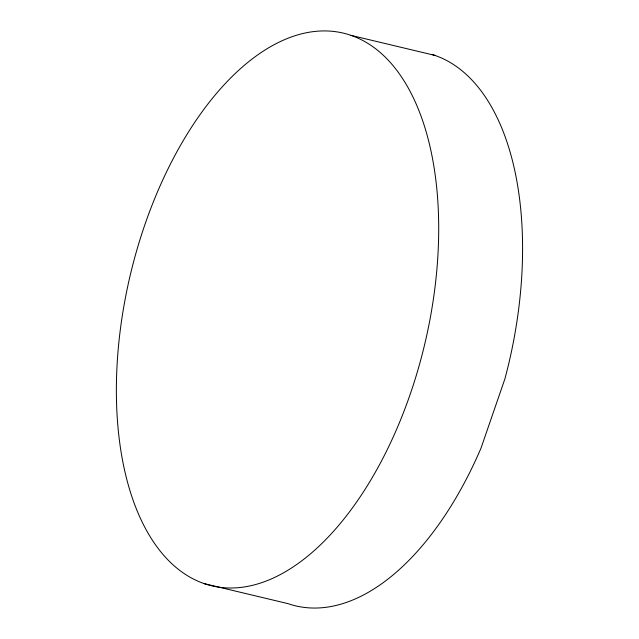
<?xml version="1.0" encoding="UTF-8"?>
<svg xmlns="http://www.w3.org/2000/svg" width="639" height="639" viewBox="0 0 639 639"><rect width="100%" height="100%" fill="white"/><g stroke="black" fill="none" stroke-linecap="round" stroke-linejoin="round"><path stroke-width="0.96" d="M351.027 35.369A284.059 151.227 -76.6 0 1 365.125 489.25A284.059 151.227 -76.6 0 1 116.578 403.856A284.059 151.227 -76.6 0 1 351.027 35.369L434.871 55.385M204.129 583.615L287.973 603.631A284.059 151.227 -76.6 0 0 481.023 448.083L504.922 378.815A284.059 151.227 -76.6 0 0 432.068 54.483"/></g></svg>
